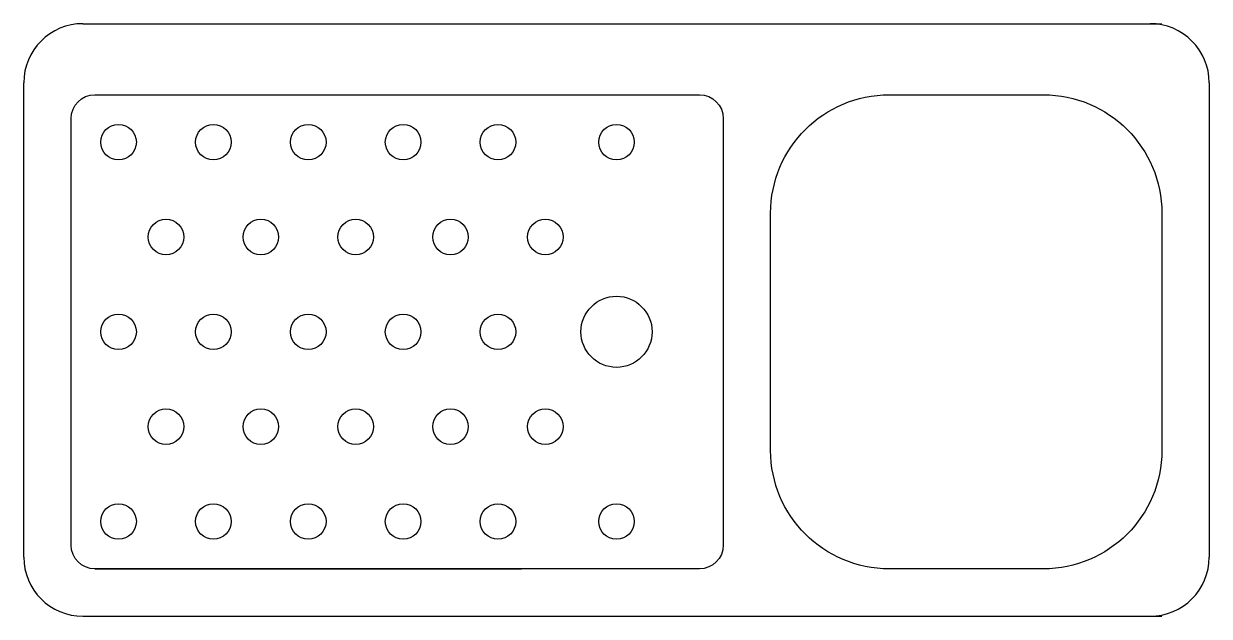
# Model space of a CAD drawing. Extents: x 1358 to 2358, y 64 to 564.
import ezdxf

# ---------------------------------------------------------------- set-up
doc = ezdxf.new("R2010")
doc.units = 0
doc.header["$LTSCALE"] = 20
doc.header["$MEASUREMENT"] = 0
doc.layers.get('0').update_dxf_attribs({"linetype": 'CONTINUOUS'})

# ---------------------------------------------------------------- blocks, each defined once
blk = doc.blocks.new('A$C6402630E')
at = {"color": 7, "linetype": 'Continuous'}
for p, q in [((50, 500), (760, 500)), ((760, 500), (960, 500)), ((0, 50), (0, 450)), ((1000, 450), (1000, 50)), ((60, 40), (420, 40)), ((50, 0), (760, 0)), ((760, 0), (960, 0))]:
    blk.add_line(p, q, dxfattribs=at)
for points in [[(570, 40), (60, 40, -0.41421), (40, 60), (40, 420, -0.41421), (60, 440), (570, 440)], [(450, 440), (570, 440, -0.41421), (590, 420), (590, 60, -0.41421), (570, 40), (450, 40)]]:
    blk.add_lwpolyline(points, format="xyb", dxfattribs=at)
blk.add_lwpolyline([(630, 140), (630, 340, -0.41421), (730, 440), (860, 440, -0.41421), (960, 340), (960, 140, -0.41421), (860, 40), (730, 40, -0.41421)], format="xyb", close=True, dxfattribs=at)
for centre, radius in [((80, 400), 15), ((160, 400), 15), ((240, 400), 15), ((320, 400), 15), ((400, 400), 15), ((500, 400), 15), ((120, 320), 15), ((200, 320), 15), ((280, 320), 15), ((360, 320), 15), ((440, 320), 15), ((500, 240), 30), ((80, 240), 15), ((160, 240), 15), ((240, 240), 15), ((320, 240), 15), ((400, 240), 15), ((120, 160), 15), ((200, 160), 15), ((280, 160), 15), ((360, 160), 15), ((440, 160), 15), ((80, 80), 15), ((160, 80), 15), ((240, 80), 15), ((320, 80), 15), ((400, 80), 15), ((500, 80), 15)]:
    blk.add_circle(centre, radius, dxfattribs=at)
for centre, start, end in [((50, 450), 90, 180), ((950, 450), 0, 90), ((50, 50), 180, 270), ((950, 50), 270, 0)]:
    blk.add_arc(centre, 50, start, end, dxfattribs=at)

msp = doc.modelspace()

# ---------------------------------------------------------------- block references
at = {"color": 7, "linetype": 'Continuous'}
msp.add_blockref('A$C6402630E', (1357.7, 63.9), dxfattribs=at)

doc.saveas('drawing.dxf')
